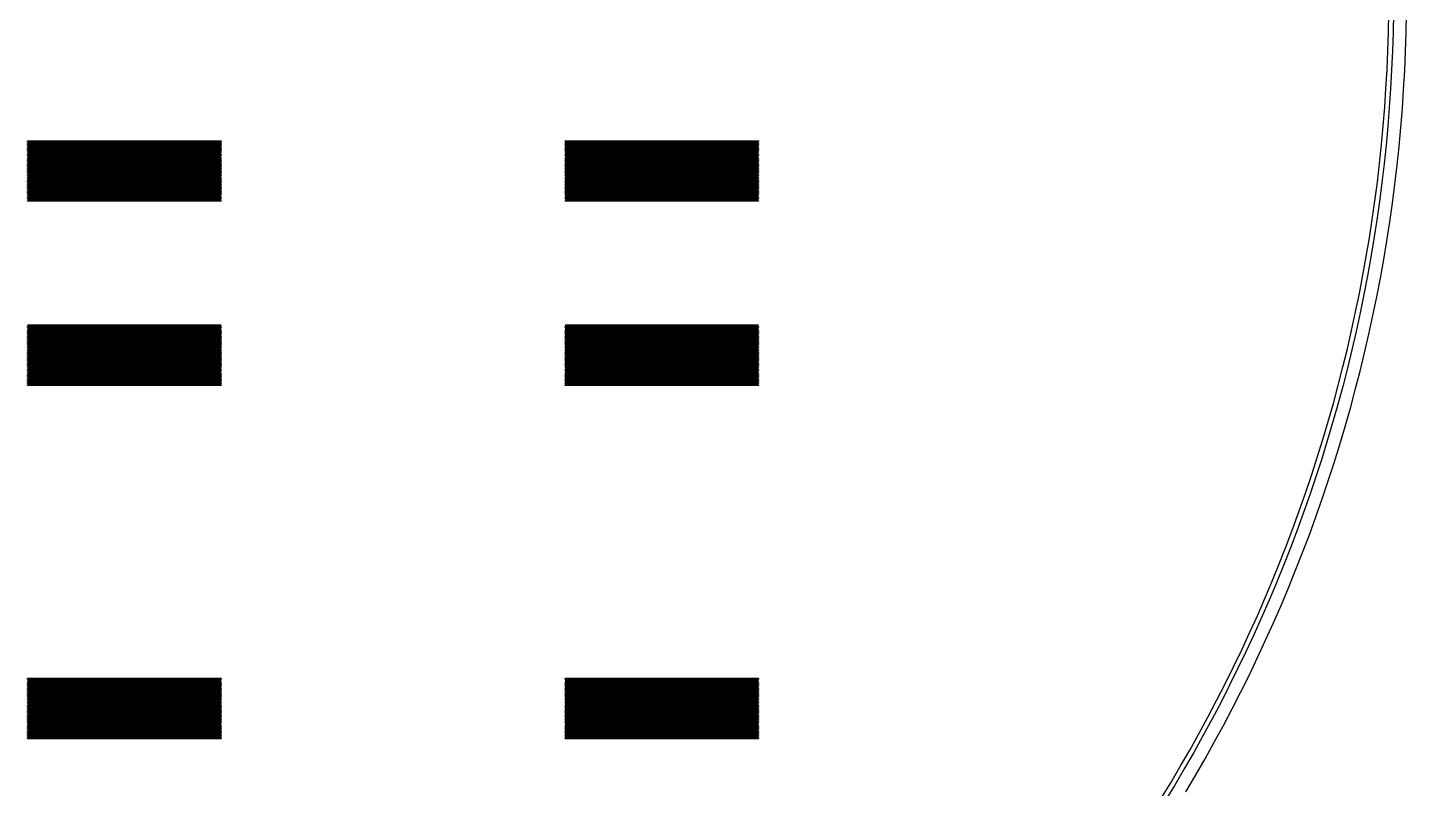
# Model space of a CAD drawing. Extents: x -16 to 83, y -18 to 83.
# Drawn here: x 37.85 to 82.75, y 6.4 to 31.17 of the extents above; entities that cross this region are included whole.
import ezdxf

# ---------------------------------------------------------------- set-up
doc = ezdxf.new("R2010")
doc.units = 0

msp = doc.modelspace()

# ---------------------------------------------------------------- linework, layer by layer
for p, q in [((82.16, 31.0248), (82.1712, 31.6373)), ((82.3212, 31.6355), (82.3099, 31.0211)), ((82.7348, 31.0107), (82.7462, 31.6303)), ((82.1412, 30.4124), (82.16, 31.0248)), ((82.3099, 31.0211), (82.2911, 30.4069)), ((82.7158, 30.3912), (82.7348, 31.0107)), ((82.1149, 29.8003), (82.1412, 30.4124)), ((82.2911, 30.4069), (82.2647, 29.7929)), ((82.6892, 29.7721), (82.7158, 30.3912)), ((82.081, 29.1886), (82.1149, 29.8003)), ((82.2647, 29.7929), (82.2308, 29.1794)), ((82.655, 29.1533), (82.6892, 29.7721)), ((82.0397, 28.5773), (82.081, 29.1886)), ((82.2308, 29.1794), (82.1893, 28.5663)), ((82.6132, 28.535), (82.655, 29.1533)), ((81.9909, 27.9666), (82.0397, 28.5773)), ((82.1893, 28.5663), (82.1404, 27.9537)), ((82.5638, 27.9172), (82.6132, 28.535)), ((81.9346, 27.3565), (81.9909, 27.9666)), ((82.1404, 27.9537), (82.0839, 27.3418)), ((82.5068, 27.3001), (82.5638, 27.9172)), ((37.85, 27.475), (37.85, 27.485)), ((37.85, 27.485), (44.15, 27.485)), ((44.15, 27.475), (37.85, 27.475)), ((37.85, 27.435), (37.85, 27.445)), ((37.85, 27.445), (44.15, 27.445)), ((44.15, 27.435), (37.85, 27.435)), ((37.85, 27.395), (37.85, 27.405)), ((37.85, 27.405), (44.15, 27.405)), ((44.15, 27.395), (37.85, 27.395)), ((44.15, 27.485), (44.15, 27.475)), ((44.15, 27.445), (44.15, 27.435)), ((44.15, 27.405), (44.15, 27.395)), ((55.35, 27.475), (55.35, 27.485)), ((55.35, 27.485), (61.65, 27.485)), ((61.65, 27.475), (55.35, 27.475)), ((55.35, 27.435), (55.35, 27.445)), ((55.35, 27.445), (61.65, 27.445)), ((61.65, 27.435), (55.35, 27.435)), ((55.35, 27.395), (55.35, 27.405)), ((55.35, 27.405), (61.65, 27.405)), ((61.65, 27.395), (55.35, 27.395)), ((61.65, 27.485), (61.65, 27.475)), ((61.65, 27.445), (61.65, 27.435)), ((61.65, 27.405), (61.65, 27.395)), ((37.85, 27.355), (37.85, 27.365)), ((37.85, 27.365), (44.15, 27.365)), ((44.15, 27.355), (37.85, 27.355)), ((37.85, 27.315), (37.85, 27.325)), ((37.85, 27.325), (44.15, 27.325)), ((44.15, 27.315), (37.85, 27.315)), ((37.85, 27.275), (37.85, 27.285)), ((37.85, 27.285), (44.15, 27.285)), ((44.15, 27.275), (37.85, 27.275)), ((37.85, 27.235), (37.85, 27.245)), ((37.85, 27.245), (44.15, 27.245)), ((44.15, 27.235), (37.85, 27.235)), ((37.85, 27.195), (37.85, 27.205)), ((37.85, 27.205), (44.15, 27.205)), ((44.15, 27.195), (37.85, 27.195)), ((37.85, 27.155), (37.85, 27.165)), ((37.85, 27.165), (44.15, 27.165)), ((44.15, 27.155), (37.85, 27.155)), ((37.85, 27.115), (37.85, 27.125)), ((37.85, 27.125), (44.15, 27.125)), ((44.15, 27.115), (37.85, 27.115)), ((37.85, 27.075), (37.85, 27.085)), ((37.85, 27.085), (44.15, 27.085)), ((44.15, 27.075), (37.85, 27.075)), ((37.85, 27.035), (37.85, 27.045)), ((37.85, 27.045), (44.15, 27.045)), ((44.15, 27.035), (37.85, 27.035)), ((37.85, 26.995), (37.85, 27.005)), ((37.85, 27.005), (44.15, 27.005)), ((44.15, 26.995), (37.85, 26.995)), ((37.85, 26.955), (37.85, 26.965)), ((37.85, 26.965), (44.15, 26.965)), ((44.15, 26.955), (37.85, 26.955)), ((44.15, 27.365), (44.15, 27.355)), ((44.15, 27.325), (44.15, 27.315)), ((44.15, 27.285), (44.15, 27.275)), ((44.15, 27.245), (44.15, 27.235)), ((44.15, 27.205), (44.15, 27.195)), ((44.15, 27.165), (44.15, 27.155)), ((44.15, 27.125), (44.15, 27.115)), ((44.15, 27.085), (44.15, 27.075)), ((44.15, 27.045), (44.15, 27.035)), ((44.15, 27.005), (44.15, 26.995)), ((44.15, 26.965), (44.15, 26.955)), ((55.35, 27.355), (55.35, 27.365)), ((55.35, 27.365), (61.65, 27.365)), ((61.65, 27.355), (55.35, 27.355)), ((55.35, 27.315), (55.35, 27.325)), ((55.35, 27.325), (61.65, 27.325)), ((61.65, 27.315), (55.35, 27.315)), ((55.35, 27.275), (55.35, 27.285)), ((55.35, 27.285), (61.65, 27.285)), ((61.65, 27.275), (55.35, 27.275)), ((55.35, 27.235), (55.35, 27.245)), ((55.35, 27.245), (61.65, 27.245)), ((61.65, 27.235), (55.35, 27.235)), ((55.35, 27.195), (55.35, 27.205)), ((55.35, 27.205), (61.65, 27.205)), ((61.65, 27.195), (55.35, 27.195)), ((55.35, 27.155), (55.35, 27.165)), ((55.35, 27.165), (61.65, 27.165)), ((61.65, 27.155), (55.35, 27.155)), ((55.35, 27.115), (55.35, 27.125)), ((55.35, 27.125), (61.65, 27.125)), ((61.65, 27.115), (55.35, 27.115)), ((55.35, 27.075), (55.35, 27.085)), ((55.35, 27.085), (61.65, 27.085)), ((61.65, 27.075), (55.35, 27.075)), ((55.35, 27.035), (55.35, 27.045)), ((55.35, 27.045), (61.65, 27.045)), ((61.65, 27.035), (55.35, 27.035)), ((55.35, 26.995), (55.35, 27.005)), ((55.35, 27.005), (61.65, 27.005)), ((61.65, 26.995), (55.35, 26.995)), ((55.35, 26.955), (55.35, 26.965)), ((55.35, 26.965), (61.65, 26.965)), ((61.65, 26.955), (55.35, 26.955)), ((61.65, 27.365), (61.65, 27.355)), ((61.65, 27.325), (61.65, 27.315)), ((61.65, 27.285), (61.65, 27.275)), ((61.65, 27.245), (61.65, 27.235)), ((61.65, 27.205), (61.65, 27.195)), ((61.65, 27.165), (61.65, 27.155)), ((61.65, 27.125), (61.65, 27.115)), ((61.65, 27.085), (61.65, 27.075)), ((61.65, 27.045), (61.65, 27.035)), ((61.65, 27.005), (61.65, 26.995)), ((61.65, 26.965), (61.65, 26.955)), ((81.8708, 26.7472), (81.9346, 27.3565)), ((82.0839, 27.3418), (82.0199, 26.7306)), ((82.4423, 26.6838), (82.5068, 27.3001)), ((37.85, 26.915), (37.85, 26.925)), ((37.85, 26.925), (44.15, 26.925)), ((44.15, 26.915), (37.85, 26.915)), ((37.85, 26.875), (37.85, 26.885)), ((37.85, 26.885), (44.15, 26.885)), ((44.15, 26.875), (37.85, 26.875)), ((37.85, 26.835), (37.85, 26.845)), ((37.85, 26.845), (44.15, 26.845)), ((44.15, 26.835), (37.85, 26.835)), ((37.85, 26.795), (37.85, 26.805)), ((37.85, 26.805), (44.15, 26.805)), ((44.15, 26.795), (37.85, 26.795)), ((37.85, 26.755), (37.85, 26.765)), ((37.85, 26.765), (44.15, 26.765)), ((44.15, 26.755), (37.85, 26.755)), ((37.85, 26.715), (37.85, 26.725)), ((37.85, 26.725), (44.15, 26.725)), ((44.15, 26.715), (37.85, 26.715)), ((37.85, 26.675), (37.85, 26.685)), ((37.85, 26.685), (44.15, 26.685)), ((44.15, 26.675), (37.85, 26.675)), ((37.85, 26.635), (37.85, 26.645)), ((37.85, 26.645), (44.15, 26.645)), ((44.15, 26.635), (37.85, 26.635)), ((37.85, 26.595), (37.85, 26.605)), ((37.85, 26.605), (44.15, 26.605)), ((44.15, 26.595), (37.85, 26.595)), ((37.85, 26.555), (37.85, 26.565)), ((37.85, 26.565), (44.15, 26.565)), ((44.15, 26.555), (37.85, 26.555)), ((37.85, 26.515), (37.85, 26.525)), ((37.85, 26.525), (44.15, 26.525)), ((44.15, 26.515), (37.85, 26.515)), ((44.15, 26.925), (44.15, 26.915)), ((44.15, 26.885), (44.15, 26.875)), ((44.15, 26.845), (44.15, 26.835)), ((44.15, 26.805), (44.15, 26.795)), ((44.15, 26.765), (44.15, 26.755)), ((44.15, 26.725), (44.15, 26.715)), ((44.15, 26.685), (44.15, 26.675)), ((44.15, 26.645), (44.15, 26.635)), ((44.15, 26.605), (44.15, 26.595)), ((44.15, 26.565), (44.15, 26.555)), ((44.15, 26.525), (44.15, 26.515)), ((55.35, 26.915), (55.35, 26.925)), ((55.35, 26.925), (61.65, 26.925)), ((61.65, 26.915), (55.35, 26.915)), ((55.35, 26.875), (55.35, 26.885)), ((55.35, 26.885), (61.65, 26.885)), ((61.65, 26.875), (55.35, 26.875)), ((55.35, 26.835), (55.35, 26.845)), ((55.35, 26.845), (61.65, 26.845)), ((61.65, 26.835), (55.35, 26.835)), ((55.35, 26.795), (55.35, 26.805)), ((55.35, 26.805), (61.65, 26.805)), ((61.65, 26.795), (55.35, 26.795)), ((55.35, 26.755), (55.35, 26.765)), ((55.35, 26.765), (61.65, 26.765)), ((61.65, 26.755), (55.35, 26.755)), ((55.35, 26.715), (55.35, 26.725)), ((55.35, 26.725), (61.65, 26.725)), ((61.65, 26.715), (55.35, 26.715)), ((55.35, 26.675), (55.35, 26.685)), ((55.35, 26.685), (61.65, 26.685)), ((61.65, 26.675), (55.35, 26.675)), ((55.35, 26.635), (55.35, 26.645)), ((55.35, 26.645), (61.65, 26.645)), ((61.65, 26.635), (55.35, 26.635)), ((55.35, 26.595), (55.35, 26.605)), ((55.35, 26.605), (61.65, 26.605)), ((61.65, 26.595), (55.35, 26.595)), ((55.35, 26.555), (55.35, 26.565)), ((55.35, 26.565), (61.65, 26.565)), ((61.65, 26.555), (55.35, 26.555)), ((55.35, 26.515), (55.35, 26.525)), ((55.35, 26.525), (61.65, 26.525)), ((61.65, 26.515), (55.35, 26.515)), ((61.65, 26.925), (61.65, 26.915)), ((61.65, 26.885), (61.65, 26.875)), ((61.65, 26.845), (61.65, 26.835)), ((61.65, 26.805), (61.65, 26.795)), ((61.65, 26.765), (61.65, 26.755)), ((61.65, 26.725), (61.65, 26.715)), ((61.65, 26.685), (61.65, 26.675)), ((61.65, 26.645), (61.65, 26.635)), ((61.65, 26.605), (61.65, 26.595)), ((61.65, 26.565), (61.65, 26.555)), ((61.65, 26.525), (61.65, 26.515)), ((81.7995, 26.1387), (81.8708, 26.7472)), ((82.0199, 26.7306), (81.9484, 26.1203)), ((82.3702, 26.0683), (82.4423, 26.6838)), ((37.85, 26.475), (37.85, 26.485)), ((37.85, 26.485), (44.15, 26.485)), ((44.15, 26.475), (37.85, 26.475)), ((37.85, 26.435), (37.85, 26.445)), ((37.85, 26.445), (44.15, 26.445)), ((44.15, 26.435), (37.85, 26.435)), ((37.85, 26.395), (37.85, 26.405)), ((37.85, 26.405), (44.15, 26.405)), ((44.15, 26.395), (37.85, 26.395)), ((37.85, 26.355), (37.85, 26.365)), ((37.85, 26.365), (44.15, 26.365)), ((44.15, 26.355), (37.85, 26.355)), ((37.85, 26.315), (37.85, 26.325)), ((37.85, 26.325), (44.15, 26.325)), ((44.15, 26.315), (37.85, 26.315)), ((37.85, 26.275), (37.85, 26.285)), ((37.85, 26.285), (44.15, 26.285)), ((44.15, 26.275), (37.85, 26.275)), ((37.85, 26.235), (37.85, 26.245)), ((37.85, 26.245), (44.15, 26.245)), ((44.15, 26.235), (37.85, 26.235)), ((37.85, 26.195), (37.85, 26.205)), ((37.85, 26.205), (44.15, 26.205)), ((44.15, 26.195), (37.85, 26.195)), ((37.85, 26.155), (37.85, 26.165)), ((37.85, 26.165), (44.15, 26.165)), ((44.15, 26.155), (37.85, 26.155)), ((37.85, 26.115), (37.85, 26.125)), ((37.85, 26.125), (44.15, 26.125)), ((44.15, 26.115), (37.85, 26.115)), ((37.85, 26.075), (37.85, 26.085)), ((37.85, 26.085), (44.15, 26.085)), ((44.15, 26.075), (37.85, 26.075)), ((37.85, 26.035), (37.85, 26.045)), ((37.85, 26.045), (44.15, 26.045)), ((44.15, 26.485), (44.15, 26.475)), ((44.15, 26.445), (44.15, 26.435)), ((44.15, 26.405), (44.15, 26.395)), ((44.15, 26.365), (44.15, 26.355)), ((44.15, 26.325), (44.15, 26.315)), ((44.15, 26.285), (44.15, 26.275)), ((44.15, 26.245), (44.15, 26.235)), ((44.15, 26.205), (44.15, 26.195)), ((44.15, 26.165), (44.15, 26.155)), ((44.15, 26.125), (44.15, 26.115)), ((44.15, 26.085), (44.15, 26.075)), ((44.15, 26.045), (44.15, 26.035)), ((55.35, 26.475), (55.35, 26.485)), ((55.35, 26.485), (61.65, 26.485)), ((61.65, 26.475), (55.35, 26.475)), ((55.35, 26.435), (55.35, 26.445)), ((55.35, 26.445), (61.65, 26.445)), ((61.65, 26.435), (55.35, 26.435)), ((55.35, 26.395), (55.35, 26.405)), ((55.35, 26.405), (61.65, 26.405)), ((61.65, 26.395), (55.35, 26.395)), ((55.35, 26.355), (55.35, 26.365)), ((55.35, 26.365), (61.65, 26.365)), ((61.65, 26.355), (55.35, 26.355)), ((55.35, 26.315), (55.35, 26.325)), ((55.35, 26.325), (61.65, 26.325)), ((61.65, 26.315), (55.35, 26.315)), ((55.35, 26.275), (55.35, 26.285)), ((55.35, 26.285), (61.65, 26.285)), ((61.65, 26.275), (55.35, 26.275)), ((55.35, 26.235), (55.35, 26.245)), ((55.35, 26.245), (61.65, 26.245)), ((61.65, 26.235), (55.35, 26.235)), ((55.35, 26.195), (55.35, 26.205)), ((55.35, 26.205), (61.65, 26.205)), ((61.65, 26.195), (55.35, 26.195)), ((55.35, 26.155), (55.35, 26.165)), ((55.35, 26.165), (61.65, 26.165)), ((61.65, 26.155), (55.35, 26.155)), ((55.35, 26.115), (55.35, 26.125)), ((55.35, 26.125), (61.65, 26.125)), ((61.65, 26.115), (55.35, 26.115)), ((55.35, 26.075), (55.35, 26.085)), ((55.35, 26.085), (61.65, 26.085)), ((61.65, 26.075), (55.35, 26.075)), ((55.35, 26.035), (55.35, 26.045)), ((55.35, 26.045), (61.65, 26.045)), ((61.65, 26.485), (61.65, 26.475)), ((61.65, 26.445), (61.65, 26.435)), ((61.65, 26.405), (61.65, 26.395)), ((61.65, 26.365), (61.65, 26.355)), ((61.65, 26.325), (61.65, 26.315)), ((61.65, 26.285), (61.65, 26.275)), ((61.65, 26.245), (61.65, 26.235)), ((61.65, 26.205), (61.65, 26.195)), ((61.65, 26.165), (61.65, 26.155)), ((61.65, 26.125), (61.65, 26.115)), ((61.65, 26.085), (61.65, 26.075)), ((61.65, 26.045), (61.65, 26.035)), ((81.7208, 25.5311), (81.7995, 26.1387)), ((81.9484, 26.1203), (81.8694, 25.5109)), ((82.2906, 25.4537), (82.3702, 26.0683)), ((44.15, 26.035), (37.85, 26.035)), ((37.85, 25.995), (37.85, 26.005)), ((37.85, 26.005), (44.15, 26.005)), ((44.15, 25.995), (37.85, 25.995)), ((37.85, 25.955), (37.85, 25.965)), ((37.85, 25.965), (44.15, 25.965)), ((44.15, 25.955), (37.85, 25.955)), ((37.85, 25.915), (37.85, 25.925)), ((37.85, 25.925), (44.15, 25.925)), ((44.15, 25.915), (37.85, 25.915)), ((37.85, 25.875), (37.85, 25.885)), ((37.85, 25.885), (44.15, 25.885)), ((44.15, 25.875), (37.85, 25.875)), ((37.85, 25.835), (37.85, 25.845)), ((37.85, 25.845), (44.15, 25.845)), ((44.15, 25.835), (37.85, 25.835)), ((37.85, 25.795), (37.85, 25.805)), ((37.85, 25.805), (44.15, 25.805)), ((44.15, 25.795), (37.85, 25.795)), ((37.85, 25.755), (37.85, 25.765)), ((37.85, 25.765), (44.15, 25.765)), ((44.15, 25.755), (37.85, 25.755)), ((37.85, 25.715), (37.85, 25.725)), ((37.85, 25.725), (44.15, 25.725)), ((44.15, 25.715), (37.85, 25.715)), ((37.85, 25.675), (37.85, 25.685)), ((37.85, 25.685), (44.15, 25.685)), ((44.15, 25.675), (37.85, 25.675)), ((37.85, 25.635), (37.85, 25.645)), ((37.85, 25.645), (44.15, 25.645)), ((44.15, 25.635), (37.85, 25.635)), ((37.85, 25.595), (37.85, 25.605)), ((37.85, 25.605), (44.15, 25.605)), ((44.15, 25.595), (37.85, 25.595)), ((44.15, 26.005), (44.15, 25.995)), ((44.15, 25.965), (44.15, 25.955)), ((44.15, 25.925), (44.15, 25.915)), ((44.15, 25.885), (44.15, 25.875)), ((44.15, 25.845), (44.15, 25.835)), ((44.15, 25.805), (44.15, 25.795)), ((44.15, 25.765), (44.15, 25.755)), ((44.15, 25.725), (44.15, 25.715)), ((44.15, 25.685), (44.15, 25.675)), ((44.15, 25.645), (44.15, 25.635)), ((44.15, 25.605), (44.15, 25.595)), ((61.65, 26.035), (55.35, 26.035)), ((55.35, 25.995), (55.35, 26.005)), ((55.35, 26.005), (61.65, 26.005)), ((61.65, 25.995), (55.35, 25.995)), ((55.35, 25.955), (55.35, 25.965)), ((55.35, 25.965), (61.65, 25.965)), ((61.65, 25.955), (55.35, 25.955)), ((55.35, 25.915), (55.35, 25.925)), ((55.35, 25.925), (61.65, 25.925)), ((61.65, 25.915), (55.35, 25.915)), ((55.35, 25.875), (55.35, 25.885)), ((55.35, 25.885), (61.65, 25.885)), ((61.65, 25.875), (55.35, 25.875)), ((55.35, 25.835), (55.35, 25.845)), ((55.35, 25.845), (61.65, 25.845)), ((61.65, 25.835), (55.35, 25.835)), ((55.35, 25.795), (55.35, 25.805)), ((55.35, 25.805), (61.65, 25.805)), ((61.65, 25.795), (55.35, 25.795)), ((55.35, 25.755), (55.35, 25.765)), ((55.35, 25.765), (61.65, 25.765)), ((61.65, 25.755), (55.35, 25.755)), ((55.35, 25.715), (55.35, 25.725)), ((55.35, 25.725), (61.65, 25.725)), ((61.65, 25.715), (55.35, 25.715)), ((55.35, 25.675), (55.35, 25.685)), ((55.35, 25.685), (61.65, 25.685)), ((61.65, 25.675), (55.35, 25.675)), ((55.35, 25.635), (55.35, 25.645)), ((55.35, 25.645), (61.65, 25.645)), ((61.65, 25.635), (55.35, 25.635)), ((55.35, 25.595), (55.35, 25.605)), ((55.35, 25.605), (61.65, 25.605)), ((61.65, 25.595), (55.35, 25.595)), ((61.65, 26.005), (61.65, 25.995)), ((61.65, 25.965), (61.65, 25.955)), ((61.65, 25.925), (61.65, 25.915)), ((61.65, 25.885), (61.65, 25.875)), ((61.65, 25.845), (61.65, 25.835)), ((61.65, 25.805), (61.65, 25.795)), ((61.65, 25.765), (61.65, 25.755)), ((61.65, 25.725), (61.65, 25.715)), ((61.65, 25.685), (61.65, 25.675)), ((61.65, 25.645), (61.65, 25.635)), ((61.65, 25.605), (61.65, 25.595)), ((37.85, 25.555), (37.85, 25.565)), ((37.85, 25.565), (44.15, 25.565)), ((44.15, 25.555), (37.85, 25.555)), ((37.85, 25.515), (37.85, 25.525)), ((37.85, 25.525), (44.15, 25.525)), ((44.15, 25.515), (37.85, 25.515)), ((44.15, 25.565), (44.15, 25.555)), ((44.15, 25.525), (44.15, 25.515)), ((55.35, 25.555), (55.35, 25.565)), ((55.35, 25.565), (61.65, 25.565)), ((61.65, 25.555), (55.35, 25.555)), ((55.35, 25.515), (55.35, 25.525)), ((55.35, 25.525), (61.65, 25.525)), ((61.65, 25.515), (55.35, 25.515)), ((61.65, 25.565), (61.65, 25.555)), ((61.65, 25.525), (61.65, 25.515)), ((81.6346, 24.9245), (81.7208, 25.5311)), ((81.8694, 25.5109), (81.783, 24.9025)), ((82.2034, 24.8401), (82.2906, 25.4537)), ((81.541, 24.319), (81.6346, 24.9245)), ((81.783, 24.9025), (81.6891, 24.2952)), ((82.1087, 24.2277), (82.2034, 24.8401)), ((81.44, 23.7147), (81.541, 24.319)), ((81.6891, 24.2952), (81.5878, 23.6891)), ((82.0065, 23.6164), (82.1087, 24.2277)), ((81.3315, 23.1117), (81.44, 23.7147)), ((81.5878, 23.6891), (81.479, 23.0843)), ((81.8968, 23.0065), (82.0065, 23.6164)), ((81.2157, 22.5101), (81.3315, 23.1117)), ((81.479, 23.0843), (81.3628, 22.4809)), ((81.7796, 22.3979), (81.8968, 23.0065)), ((81.0925, 21.91), (81.2157, 22.5101)), ((81.3628, 22.4809), (81.2392, 21.8789)), ((81.655, 21.7909), (81.7796, 22.3979)), ((80.9619, 21.3114), (81.0925, 21.91)), ((81.2392, 21.8789), (81.1083, 21.2785)), ((81.5229, 21.1854), (81.655, 21.7909)), ((37.85, 21.475), (37.85, 21.485)), ((37.85, 21.485), (44.15, 21.485)), ((44.15, 21.475), (37.85, 21.475)), ((37.85, 21.435), (37.85, 21.445)), ((37.85, 21.445), (44.15, 21.445)), ((44.15, 21.435), (37.85, 21.435)), ((37.85, 21.395), (37.85, 21.405)), ((37.85, 21.405), (44.15, 21.405)), ((44.15, 21.395), (37.85, 21.395)), ((37.85, 21.355), (37.85, 21.365)), ((37.85, 21.365), (44.15, 21.365)), ((44.15, 21.355), (37.85, 21.355)), ((37.85, 21.315), (37.85, 21.325)), ((37.85, 21.325), (44.15, 21.325)), ((44.15, 21.315), (37.85, 21.315)), ((37.85, 21.275), (37.85, 21.285)), ((37.85, 21.285), (44.15, 21.285)), ((44.15, 21.275), (37.85, 21.275)), ((37.85, 21.235), (37.85, 21.245)), ((37.85, 21.245), (44.15, 21.245)), ((44.15, 21.235), (37.85, 21.235)), ((37.85, 21.195), (37.85, 21.205)), ((37.85, 21.205), (44.15, 21.205)), ((44.15, 21.195), (37.85, 21.195)), ((37.85, 21.155), (37.85, 21.165)), ((37.85, 21.165), (44.15, 21.165)), ((44.15, 21.155), (37.85, 21.155)), ((37.85, 21.115), (37.85, 21.125)), ((37.85, 21.125), (44.15, 21.125)), ((44.15, 21.115), (37.85, 21.115)), ((44.15, 21.485), (44.15, 21.475)), ((44.15, 21.445), (44.15, 21.435)), ((44.15, 21.405), (44.15, 21.395)), ((44.15, 21.365), (44.15, 21.355)), ((44.15, 21.325), (44.15, 21.315)), ((44.15, 21.285), (44.15, 21.275)), ((44.15, 21.245), (44.15, 21.235)), ((44.15, 21.205), (44.15, 21.195)), ((44.15, 21.165), (44.15, 21.155)), ((44.15, 21.125), (44.15, 21.115)), ((55.35, 21.475), (55.35, 21.485)), ((55.35, 21.485), (61.65, 21.485)), ((61.65, 21.475), (55.35, 21.475)), ((55.35, 21.435), (55.35, 21.445)), ((55.35, 21.445), (61.65, 21.445)), ((61.65, 21.435), (55.35, 21.435)), ((55.35, 21.395), (55.35, 21.405)), ((55.35, 21.405), (61.65, 21.405)), ((61.65, 21.395), (55.35, 21.395)), ((55.35, 21.355), (55.35, 21.365)), ((55.35, 21.365), (61.65, 21.365)), ((61.65, 21.355), (55.35, 21.355)), ((55.35, 21.315), (55.35, 21.325)), ((55.35, 21.325), (61.65, 21.325)), ((61.65, 21.315), (55.35, 21.315)), ((55.35, 21.275), (55.35, 21.285)), ((55.35, 21.285), (61.65, 21.285)), ((61.65, 21.275), (55.35, 21.275)), ((55.35, 21.235), (55.35, 21.245)), ((55.35, 21.245), (61.65, 21.245)), ((61.65, 21.235), (55.35, 21.235)), ((55.35, 21.195), (55.35, 21.205)), ((55.35, 21.205), (61.65, 21.205)), ((61.65, 21.195), (55.35, 21.195)), ((55.35, 21.155), (55.35, 21.165)), ((55.35, 21.165), (61.65, 21.165)), ((61.65, 21.155), (55.35, 21.155)), ((55.35, 21.115), (55.35, 21.125)), ((55.35, 21.125), (61.65, 21.125)), ((61.65, 21.115), (55.35, 21.115)), ((61.65, 21.485), (61.65, 21.475)), ((61.65, 21.445), (61.65, 21.435)), ((61.65, 21.405), (61.65, 21.395)), ((61.65, 21.365), (61.65, 21.355)), ((61.65, 21.325), (61.65, 21.315)), ((61.65, 21.285), (61.65, 21.275)), ((61.65, 21.245), (61.65, 21.235)), ((61.65, 21.205), (61.65, 21.195)), ((61.65, 21.165), (61.65, 21.155)), ((61.65, 21.125), (61.65, 21.115)), ((80.824, 20.7144), (80.9619, 21.3114)), ((81.1083, 21.2785), (80.97, 20.6798)), ((81.3835, 20.5816), (81.5229, 21.1854)), ((37.85, 21.075), (37.85, 21.085)), ((37.85, 21.085), (44.15, 21.085)), ((44.15, 21.075), (37.85, 21.075)), ((37.85, 21.035), (37.85, 21.045)), ((37.85, 21.045), (44.15, 21.045)), ((44.15, 21.035), (37.85, 21.035)), ((37.85, 20.995), (37.85, 21.005)), ((37.85, 21.005), (44.15, 21.005)), ((44.15, 20.995), (37.85, 20.995)), ((37.85, 20.955), (37.85, 20.965)), ((37.85, 20.965), (44.15, 20.965)), ((44.15, 20.955), (37.85, 20.955)), ((37.85, 20.915), (37.85, 20.925)), ((37.85, 20.925), (44.15, 20.925)), ((44.15, 20.915), (37.85, 20.915)), ((37.85, 20.875), (37.85, 20.885)), ((37.85, 20.885), (44.15, 20.885)), ((44.15, 20.875), (37.85, 20.875)), ((37.85, 20.835), (37.85, 20.845)), ((37.85, 20.845), (44.15, 20.845)), ((44.15, 20.835), (37.85, 20.835)), ((37.85, 20.795), (37.85, 20.805)), ((37.85, 20.805), (44.15, 20.805)), ((44.15, 20.795), (37.85, 20.795)), ((37.85, 20.755), (37.85, 20.765)), ((37.85, 20.765), (44.15, 20.765)), ((44.15, 20.755), (37.85, 20.755)), ((37.85, 20.715), (37.85, 20.725)), ((37.85, 20.725), (44.15, 20.725)), ((44.15, 20.715), (37.85, 20.715)), ((37.85, 20.675), (37.85, 20.685)), ((37.85, 20.685), (44.15, 20.685)), ((44.15, 20.675), (37.85, 20.675)), ((44.15, 21.085), (44.15, 21.075)), ((44.15, 21.045), (44.15, 21.035)), ((44.15, 21.005), (44.15, 20.995)), ((44.15, 20.965), (44.15, 20.955)), ((44.15, 20.925), (44.15, 20.915)), ((44.15, 20.885), (44.15, 20.875)), ((44.15, 20.845), (44.15, 20.835)), ((44.15, 20.805), (44.15, 20.795)), ((44.15, 20.765), (44.15, 20.755)), ((44.15, 20.725), (44.15, 20.715)), ((44.15, 20.685), (44.15, 20.675)), ((55.35, 21.075), (55.35, 21.085)), ((55.35, 21.085), (61.65, 21.085)), ((61.65, 21.075), (55.35, 21.075)), ((55.35, 21.035), (55.35, 21.045)), ((55.35, 21.045), (61.65, 21.045)), ((61.65, 21.035), (55.35, 21.035)), ((55.35, 20.995), (55.35, 21.005)), ((55.35, 21.005), (61.65, 21.005)), ((61.65, 20.995), (55.35, 20.995)), ((55.35, 20.955), (55.35, 20.965)), ((55.35, 20.965), (61.65, 20.965)), ((61.65, 20.955), (55.35, 20.955)), ((55.35, 20.915), (55.35, 20.925)), ((55.35, 20.925), (61.65, 20.925)), ((61.65, 20.915), (55.35, 20.915)), ((55.35, 20.875), (55.35, 20.885)), ((55.35, 20.885), (61.65, 20.885)), ((61.65, 20.875), (55.35, 20.875)), ((55.35, 20.835), (55.35, 20.845)), ((55.35, 20.845), (61.65, 20.845)), ((61.65, 20.835), (55.35, 20.835)), ((55.35, 20.795), (55.35, 20.805)), ((55.35, 20.805), (61.65, 20.805)), ((61.65, 20.795), (55.35, 20.795)), ((55.35, 20.755), (55.35, 20.765)), ((55.35, 20.765), (61.65, 20.765)), ((61.65, 20.755), (55.35, 20.755)), ((55.35, 20.715), (55.35, 20.725)), ((55.35, 20.725), (61.65, 20.725)), ((61.65, 20.715), (55.35, 20.715)), ((55.35, 20.675), (55.35, 20.685)), ((55.35, 20.685), (61.65, 20.685)), ((61.65, 20.675), (55.35, 20.675)), ((61.65, 21.085), (61.65, 21.075)), ((61.65, 21.045), (61.65, 21.035)), ((61.65, 21.005), (61.65, 20.995)), ((61.65, 20.965), (61.65, 20.955)), ((61.65, 20.925), (61.65, 20.915)), ((61.65, 20.885), (61.65, 20.875)), ((61.65, 20.845), (61.65, 20.835)), ((61.65, 20.805), (61.65, 20.795)), ((61.65, 20.765), (61.65, 20.755)), ((61.65, 20.725), (61.65, 20.715)), ((61.65, 20.685), (61.65, 20.675)), ((80.6788, 20.1192), (80.824, 20.7144)), ((80.97, 20.6798), (80.8243, 20.0828)), ((37.85, 20.635), (37.85, 20.645)), ((37.85, 20.645), (44.15, 20.645)), ((44.15, 20.635), (37.85, 20.635)), ((37.85, 20.595), (37.85, 20.605)), ((37.85, 20.605), (44.15, 20.605)), ((44.15, 20.595), (37.85, 20.595)), ((37.85, 20.555), (37.85, 20.565)), ((37.85, 20.565), (44.15, 20.565)), ((44.15, 20.555), (37.85, 20.555)), ((37.85, 20.515), (37.85, 20.525)), ((37.85, 20.525), (44.15, 20.525)), ((44.15, 20.515), (37.85, 20.515)), ((37.85, 20.475), (37.85, 20.485)), ((37.85, 20.485), (44.15, 20.485)), ((44.15, 20.475), (37.85, 20.475)), ((37.85, 20.435), (37.85, 20.445)), ((37.85, 20.445), (44.15, 20.445)), ((44.15, 20.435), (37.85, 20.435)), ((37.85, 20.395), (37.85, 20.405)), ((37.85, 20.405), (44.15, 20.405)), ((44.15, 20.395), (37.85, 20.395)), ((37.85, 20.355), (37.85, 20.365)), ((37.85, 20.365), (44.15, 20.365)), ((44.15, 20.355), (37.85, 20.355)), ((37.85, 20.315), (37.85, 20.325)), ((37.85, 20.325), (44.15, 20.325)), ((44.15, 20.315), (37.85, 20.315)), ((37.85, 20.275), (37.85, 20.285)), ((37.85, 20.285), (44.15, 20.285)), ((44.15, 20.275), (37.85, 20.275)), ((37.85, 20.235), (37.85, 20.245)), ((37.85, 20.245), (44.15, 20.245)), ((44.15, 20.235), (37.85, 20.235)), ((37.85, 20.195), (37.85, 20.205)), ((37.85, 20.205), (44.15, 20.205)), ((44.15, 20.645), (44.15, 20.635)), ((44.15, 20.605), (44.15, 20.595)), ((44.15, 20.565), (44.15, 20.555)), ((44.15, 20.525), (44.15, 20.515)), ((44.15, 20.485), (44.15, 20.475)), ((44.15, 20.445), (44.15, 20.435)), ((44.15, 20.405), (44.15, 20.395)), ((44.15, 20.365), (44.15, 20.355)), ((44.15, 20.325), (44.15, 20.315)), ((44.15, 20.285), (44.15, 20.275)), ((44.15, 20.245), (44.15, 20.235)), ((44.15, 20.205), (44.15, 20.195)), ((55.35, 20.635), (55.35, 20.645)), ((55.35, 20.645), (61.65, 20.645)), ((61.65, 20.635), (55.35, 20.635)), ((55.35, 20.595), (55.35, 20.605)), ((55.35, 20.605), (61.65, 20.605)), ((61.65, 20.595), (55.35, 20.595)), ((55.35, 20.555), (55.35, 20.565)), ((55.35, 20.565), (61.65, 20.565)), ((61.65, 20.555), (55.35, 20.555)), ((55.35, 20.515), (55.35, 20.525)), ((55.35, 20.525), (61.65, 20.525)), ((61.65, 20.515), (55.35, 20.515)), ((55.35, 20.475), (55.35, 20.485)), ((55.35, 20.485), (61.65, 20.485)), ((61.65, 20.475), (55.35, 20.475)), ((55.35, 20.435), (55.35, 20.445)), ((55.35, 20.445), (61.65, 20.445)), ((61.65, 20.435), (55.35, 20.435)), ((55.35, 20.395), (55.35, 20.405)), ((55.35, 20.405), (61.65, 20.405)), ((61.65, 20.395), (55.35, 20.395)), ((55.35, 20.355), (55.35, 20.365)), ((55.35, 20.365), (61.65, 20.365)), ((61.65, 20.355), (55.35, 20.355)), ((55.35, 20.315), (55.35, 20.325)), ((55.35, 20.325), (61.65, 20.325)), ((61.65, 20.315), (55.35, 20.315)), ((55.35, 20.275), (55.35, 20.285)), ((55.35, 20.285), (61.65, 20.285)), ((61.65, 20.275), (55.35, 20.275)), ((55.35, 20.235), (55.35, 20.245)), ((55.35, 20.245), (61.65, 20.245)), ((61.65, 20.235), (55.35, 20.235)), ((55.35, 20.195), (55.35, 20.205)), ((55.35, 20.205), (61.65, 20.205)), ((61.65, 20.645), (61.65, 20.635)), ((61.65, 20.605), (61.65, 20.595)), ((61.65, 20.565), (61.65, 20.555)), ((61.65, 20.525), (61.65, 20.515)), ((61.65, 20.485), (61.65, 20.475)), ((61.65, 20.445), (61.65, 20.435)), ((61.65, 20.405), (61.65, 20.395)), ((61.65, 20.365), (61.65, 20.355)), ((61.65, 20.325), (61.65, 20.315)), ((61.65, 20.285), (61.65, 20.275)), ((61.65, 20.245), (61.65, 20.235)), ((61.65, 20.205), (61.65, 20.195)), ((81.2366, 19.9795), (81.3835, 20.5816)), ((44.15, 20.195), (37.85, 20.195)), ((37.85, 20.155), (37.85, 20.165)), ((37.85, 20.165), (44.15, 20.165)), ((44.15, 20.155), (37.85, 20.155)), ((37.85, 20.115), (37.85, 20.125)), ((37.85, 20.125), (44.15, 20.125)), ((44.15, 20.115), (37.85, 20.115)), ((37.85, 20.075), (37.85, 20.085)), ((37.85, 20.085), (44.15, 20.085)), ((44.15, 20.075), (37.85, 20.075)), ((37.85, 20.035), (37.85, 20.045)), ((37.85, 20.045), (44.15, 20.045)), ((44.15, 20.035), (37.85, 20.035)), ((37.85, 19.995), (37.85, 20.005)), ((37.85, 20.005), (44.15, 20.005)), ((44.15, 19.995), (37.85, 19.995)), ((37.85, 19.955), (37.85, 19.965)), ((37.85, 19.965), (44.15, 19.965)), ((44.15, 19.955), (37.85, 19.955)), ((37.85, 19.915), (37.85, 19.925)), ((37.85, 19.925), (44.15, 19.925)), ((44.15, 19.915), (37.85, 19.915)), ((37.85, 19.875), (37.85, 19.885)), ((37.85, 19.885), (44.15, 19.885)), ((44.15, 19.875), (37.85, 19.875)), ((37.85, 19.835), (37.85, 19.845)), ((37.85, 19.845), (44.15, 19.845)), ((44.15, 19.835), (37.85, 19.835)), ((37.85, 19.795), (37.85, 19.805)), ((37.85, 19.805), (44.15, 19.805)), ((44.15, 19.795), (37.85, 19.795)), ((37.85, 19.755), (37.85, 19.765)), ((37.85, 19.765), (44.15, 19.765)), ((44.15, 19.755), (37.85, 19.755)), ((44.15, 20.165), (44.15, 20.155)), ((44.15, 20.125), (44.15, 20.115)), ((44.15, 20.085), (44.15, 20.075)), ((44.15, 20.045), (44.15, 20.035)), ((44.15, 20.005), (44.15, 19.995)), ((44.15, 19.965), (44.15, 19.955)), ((44.15, 19.925), (44.15, 19.915)), ((44.15, 19.885), (44.15, 19.875)), ((44.15, 19.845), (44.15, 19.835)), ((44.15, 19.805), (44.15, 19.795)), ((44.15, 19.765), (44.15, 19.755)), ((61.65, 20.195), (55.35, 20.195)), ((55.35, 20.155), (55.35, 20.165)), ((55.35, 20.165), (61.65, 20.165)), ((61.65, 20.155), (55.35, 20.155)), ((55.35, 20.115), (55.35, 20.125)), ((55.35, 20.125), (61.65, 20.125)), ((61.65, 20.115), (55.35, 20.115)), ((55.35, 20.075), (55.35, 20.085)), ((55.35, 20.085), (61.65, 20.085)), ((61.65, 20.075), (55.35, 20.075)), ((55.35, 20.035), (55.35, 20.045)), ((55.35, 20.045), (61.65, 20.045)), ((61.65, 20.035), (55.35, 20.035)), ((55.35, 19.995), (55.35, 20.005)), ((55.35, 20.005), (61.65, 20.005)), ((61.65, 19.995), (55.35, 19.995)), ((55.35, 19.955), (55.35, 19.965)), ((55.35, 19.965), (61.65, 19.965)), ((61.65, 19.955), (55.35, 19.955)), ((55.35, 19.915), (55.35, 19.925)), ((55.35, 19.925), (61.65, 19.925)), ((61.65, 19.915), (55.35, 19.915)), ((55.35, 19.875), (55.35, 19.885)), ((55.35, 19.885), (61.65, 19.885)), ((61.65, 19.875), (55.35, 19.875)), ((55.35, 19.835), (55.35, 19.845)), ((55.35, 19.845), (61.65, 19.845)), ((61.65, 19.835), (55.35, 19.835)), ((55.35, 19.795), (55.35, 19.805)), ((55.35, 19.805), (61.65, 19.805)), ((61.65, 19.795), (55.35, 19.795)), ((55.35, 19.755), (55.35, 19.765)), ((55.35, 19.765), (61.65, 19.765)), ((61.65, 19.755), (55.35, 19.755)), ((61.65, 20.165), (61.65, 20.155)), ((61.65, 20.125), (61.65, 20.115)), ((61.65, 20.085), (61.65, 20.075)), ((61.65, 20.045), (61.65, 20.035)), ((61.65, 20.005), (61.65, 19.995)), ((61.65, 19.965), (61.65, 19.955)), ((61.65, 19.925), (61.65, 19.915)), ((61.65, 19.885), (61.65, 19.875)), ((61.65, 19.845), (61.65, 19.835)), ((61.65, 19.805), (61.65, 19.795)), ((61.65, 19.765), (61.65, 19.755)), ((80.5263, 19.5258), (80.6788, 20.1192)), ((80.8243, 20.0828), (80.6713, 19.4876)), ((81.0823, 19.3793), (81.2366, 19.9795)), ((37.85, 19.715), (37.85, 19.725)), ((37.85, 19.725), (44.15, 19.725)), ((44.15, 19.715), (37.85, 19.715)), ((37.85, 19.675), (37.85, 19.685)), ((37.85, 19.685), (44.15, 19.685)), ((44.15, 19.675), (37.85, 19.675)), ((37.85, 19.635), (37.85, 19.645)), ((37.85, 19.645), (44.15, 19.645)), ((44.15, 19.635), (37.85, 19.635)), ((37.85, 19.595), (37.85, 19.605)), ((37.85, 19.605), (44.15, 19.605)), ((44.15, 19.595), (37.85, 19.595)), ((37.85, 19.555), (37.85, 19.565)), ((37.85, 19.565), (44.15, 19.565)), ((44.15, 19.555), (37.85, 19.555)), ((37.85, 19.515), (37.85, 19.525)), ((37.85, 19.525), (44.15, 19.525)), ((44.15, 19.515), (37.85, 19.515)), ((44.15, 19.725), (44.15, 19.715)), ((44.15, 19.685), (44.15, 19.675)), ((44.15, 19.645), (44.15, 19.635)), ((44.15, 19.605), (44.15, 19.595)), ((44.15, 19.565), (44.15, 19.555)), ((44.15, 19.525), (44.15, 19.515)), ((55.35, 19.715), (55.35, 19.725)), ((55.35, 19.725), (61.65, 19.725)), ((61.65, 19.715), (55.35, 19.715)), ((55.35, 19.675), (55.35, 19.685)), ((55.35, 19.685), (61.65, 19.685)), ((61.65, 19.675), (55.35, 19.675)), ((55.35, 19.635), (55.35, 19.645)), ((55.35, 19.645), (61.65, 19.645)), ((61.65, 19.635), (55.35, 19.635)), ((55.35, 19.595), (55.35, 19.605)), ((55.35, 19.605), (61.65, 19.605)), ((61.65, 19.595), (55.35, 19.595)), ((55.35, 19.555), (55.35, 19.565)), ((55.35, 19.565), (61.65, 19.565)), ((61.65, 19.555), (55.35, 19.555)), ((55.35, 19.515), (55.35, 19.525)), ((55.35, 19.525), (61.65, 19.525)), ((61.65, 19.515), (55.35, 19.515)), ((61.65, 19.725), (61.65, 19.715)), ((61.65, 19.685), (61.65, 19.675)), ((61.65, 19.645), (61.65, 19.635)), ((61.65, 19.605), (61.65, 19.595)), ((61.65, 19.565), (61.65, 19.555)), ((61.65, 19.525), (61.65, 19.515)), ((80.3665, 18.9344), (80.5263, 19.5258)), ((80.6713, 19.4876), (80.5111, 18.8944)), ((80.9207, 18.781), (81.0823, 19.3793)), ((80.1995, 18.3449), (80.3665, 18.9344)), ((80.5111, 18.8944), (80.3436, 18.3031)), ((80.7517, 18.1848), (80.9207, 18.781)), ((80.0252, 17.7575), (80.1995, 18.3449)), ((80.3436, 18.3031), (80.1688, 17.714)), ((80.5755, 17.5906), (80.7517, 18.1848)), ((79.8438, 17.1724), (80.0252, 17.7575)), ((80.1688, 17.714), (79.9868, 17.1271)), ((80.392, 16.9987), (80.5755, 17.5906)), ((79.6552, 16.5894), (79.8438, 17.1724)), ((79.9868, 17.1271), (79.7976, 16.5424)), ((80.2012, 16.4091), (80.392, 16.9987)), ((79.4594, 16.0089), (79.6552, 16.5894)), ((79.7976, 16.5424), (79.6013, 15.9601)), ((80.0032, 15.8218), (80.2012, 16.4091)), ((79.2566, 15.4308), (79.4594, 16.0089)), ((79.6013, 15.9601), (79.3978, 15.3802)), ((79.798, 15.2371), (80.0032, 15.8218)), ((79.0466, 14.8552), (79.2566, 15.4308)), ((79.3978, 15.3802), (79.1872, 14.8029)), ((78.8297, 14.2822), (79.0466, 14.8552)), ((79.5856, 14.6549), (79.798, 15.2371)), ((79.1872, 14.8029), (78.9696, 14.2283)), ((79.3661, 14.0753), (79.5856, 14.6549)), ((78.6057, 13.712), (78.8297, 14.2822)), ((78.9696, 14.2283), (78.7449, 13.6563)), ((79.1396, 13.4985), (79.3661, 14.0753)), ((78.3747, 13.1445), (78.6057, 13.712)), ((78.7449, 13.6563), (78.5133, 13.0871)), ((78.9059, 12.9245), (79.1396, 13.4985)), ((78.1367, 12.58), (78.3747, 13.1445)), ((78.5133, 13.0871), (78.2746, 12.5209)), ((77.8919, 12.0183), (78.1367, 12.58)), ((78.6652, 12.3534), (78.9059, 12.9245)), ((78.2746, 12.5209), (78.0291, 11.9576)), ((78.4176, 11.7853), (78.6652, 12.3534)), ((77.6402, 11.4598), (77.8919, 12.0183)), ((78.0291, 11.9576), (77.7766, 11.3973)), ((78.163, 11.2203), (78.4176, 11.7853)), ((77.3817, 10.9043), (77.6402, 11.4598)), ((77.7766, 11.3973), (77.5173, 10.8402)), ((77.1163, 10.3521), (77.3817, 10.9043)), ((77.5173, 10.8402), (77.2511, 10.2863)), ((77.9015, 10.6585), (78.163, 11.2203)), ((76.8442, 9.80316), (77.1163, 10.3521)), ((77.6331, 10.0999), (77.9015, 10.6585)), ((37.85, 9.97499), (37.85, 9.98499)), ((37.85, 9.98499), (44.15, 9.98499)), ((44.15, 9.97499), (37.85, 9.97499)), ((37.85, 9.935), (37.85, 9.94499)), ((37.85, 9.94499), (44.15, 9.94499)), ((44.15, 9.935), (37.85, 9.935)), ((37.85, 9.89499), (37.85, 9.905)), ((37.85, 9.905), (44.15, 9.905)), ((44.15, 9.89499), (37.85, 9.89499)), ((44.15, 9.98499), (44.15, 9.97499)), ((44.15, 9.94499), (44.15, 9.935)), ((44.15, 9.905), (44.15, 9.89499)), ((55.35, 9.97499), (55.35, 9.98499)), ((55.35, 9.98499), (61.65, 9.98499)), ((61.65, 9.97499), (55.35, 9.97499)), ((55.35, 9.935), (55.35, 9.94499)), ((55.35, 9.94499), (61.65, 9.94499)), ((61.65, 9.935), (55.35, 9.935)), ((55.35, 9.89499), (55.35, 9.905)), ((55.35, 9.905), (61.65, 9.905)), ((61.65, 9.89499), (55.35, 9.89499)), ((61.65, 9.98499), (61.65, 9.97499)), ((61.65, 9.94499), (61.65, 9.935)), ((61.65, 9.905), (61.65, 9.89499)), ((77.2511, 10.2863), (76.9782, 9.73572)), ((77.3578, 9.54463), (77.6331, 10.0999)), ((37.85, 9.855), (37.85, 9.86499)), ((37.85, 9.86499), (44.15, 9.86499)), ((44.15, 9.855), (37.85, 9.855)), ((37.85, 9.81499), (37.85, 9.825)), ((37.85, 9.825), (44.15, 9.825)), ((44.15, 9.81499), (37.85, 9.81499)), ((37.85, 9.77499), (37.85, 9.78499)), ((37.85, 9.78499), (44.15, 9.78499)), ((44.15, 9.77499), (37.85, 9.77499)), ((37.85, 9.73499), (37.85, 9.745)), ((37.85, 9.745), (44.15, 9.745)), ((44.15, 9.73499), (37.85, 9.73499)), ((37.85, 9.69499), (37.85, 9.70499)), ((37.85, 9.70499), (44.15, 9.70499)), ((44.15, 9.69499), (37.85, 9.69499)), ((37.85, 9.655), (37.85, 9.66499)), ((37.85, 9.66499), (44.15, 9.66499)), ((44.15, 9.655), (37.85, 9.655)), ((37.85, 9.61499), (37.85, 9.625)), ((37.85, 9.625), (44.15, 9.625)), ((44.15, 9.61499), (37.85, 9.61499)), ((37.85, 9.575), (37.85, 9.58499)), ((37.85, 9.58499), (44.15, 9.58499)), ((44.15, 9.575), (37.85, 9.575)), ((37.85, 9.53499), (37.85, 9.545)), ((37.85, 9.545), (44.15, 9.545)), ((44.15, 9.53499), (37.85, 9.53499)), ((37.85, 9.495), (37.85, 9.50499)), ((37.85, 9.50499), (44.15, 9.50499)), ((44.15, 9.495), (37.85, 9.495)), ((37.85, 9.45499), (37.85, 9.465)), ((37.85, 9.465), (44.15, 9.465)), ((44.15, 9.45499), (37.85, 9.45499)), ((44.15, 9.86499), (44.15, 9.855)), ((44.15, 9.825), (44.15, 9.81499)), ((44.15, 9.78499), (44.15, 9.77499)), ((44.15, 9.745), (44.15, 9.73499)), ((44.15, 9.70499), (44.15, 9.69499)), ((44.15, 9.66499), (44.15, 9.655)), ((44.15, 9.625), (44.15, 9.61499)), ((44.15, 9.58499), (44.15, 9.575)), ((44.15, 9.545), (44.15, 9.53499)), ((44.15, 9.50499), (44.15, 9.495)), ((44.15, 9.465), (44.15, 9.45499)), ((55.35, 9.855), (55.35, 9.86499)), ((55.35, 9.86499), (61.65, 9.86499)), ((61.65, 9.855), (55.35, 9.855)), ((55.35, 9.81499), (55.35, 9.825)), ((55.35, 9.825), (61.65, 9.825)), ((61.65, 9.81499), (55.35, 9.81499)), ((55.35, 9.77499), (55.35, 9.78499)), ((55.35, 9.78499), (61.65, 9.78499)), ((61.65, 9.77499), (55.35, 9.77499)), ((55.35, 9.73499), (55.35, 9.745)), ((55.35, 9.745), (61.65, 9.745)), ((61.65, 9.73499), (55.35, 9.73499)), ((55.35, 9.69499), (55.35, 9.70499)), ((55.35, 9.70499), (61.65, 9.70499)), ((61.65, 9.69499), (55.35, 9.69499)), ((55.35, 9.655), (55.35, 9.66499)), ((55.35, 9.66499), (61.65, 9.66499)), ((61.65, 9.655), (55.35, 9.655)), ((55.35, 9.61499), (55.35, 9.625)), ((55.35, 9.625), (61.65, 9.625)), ((61.65, 9.61499), (55.35, 9.61499)), ((55.35, 9.575), (55.35, 9.58499)), ((55.35, 9.58499), (61.65, 9.58499)), ((61.65, 9.575), (55.35, 9.575)), ((55.35, 9.53499), (55.35, 9.545)), ((55.35, 9.545), (61.65, 9.545)), ((61.65, 9.53499), (55.35, 9.53499)), ((55.35, 9.495), (55.35, 9.50499)), ((55.35, 9.50499), (61.65, 9.50499)), ((61.65, 9.495), (55.35, 9.495)), ((55.35, 9.45499), (55.35, 9.465)), ((55.35, 9.465), (61.65, 9.465)), ((61.65, 9.45499), (55.35, 9.45499)), ((61.65, 9.86499), (61.65, 9.855)), ((61.65, 9.825), (61.65, 9.81499)), ((61.65, 9.78499), (61.65, 9.77499)), ((61.65, 9.745), (61.65, 9.73499)), ((61.65, 9.70499), (61.65, 9.69499)), ((61.65, 9.66499), (61.65, 9.655)), ((61.65, 9.625), (61.65, 9.61499)), ((61.65, 9.58499), (61.65, 9.575)), ((61.65, 9.545), (61.65, 9.53499)), ((61.65, 9.50499), (61.65, 9.495)), ((61.65, 9.465), (61.65, 9.45499)), ((76.5654, 9.25761), (76.8442, 9.80316)), ((76.9782, 9.73572), (76.6985, 9.18854)), ((77.0758, 8.9928), (77.3578, 9.54463)), ((37.85, 9.41499), (37.85, 9.42499)), ((37.85, 9.42499), (44.15, 9.42499)), ((44.15, 9.41499), (37.85, 9.41499)), ((37.85, 9.375), (37.85, 9.38499)), ((37.85, 9.38499), (44.15, 9.38499)), ((44.15, 9.375), (37.85, 9.375)), ((37.85, 9.33499), (37.85, 9.34499)), ((37.85, 9.34499), (44.15, 9.34499)), ((44.15, 9.33499), (37.85, 9.33499)), ((37.85, 9.295), (37.85, 9.30499)), ((37.85, 9.30499), (44.15, 9.30499)), ((44.15, 9.295), (37.85, 9.295)), ((37.85, 9.25499), (37.85, 9.265)), ((37.85, 9.265), (44.15, 9.265)), ((44.15, 9.25499), (37.85, 9.25499)), ((37.85, 9.215), (37.85, 9.22499)), ((37.85, 9.22499), (44.15, 9.22499)), ((44.15, 9.215), (37.85, 9.215)), ((37.85, 9.17499), (37.85, 9.185)), ((37.85, 9.185), (44.15, 9.185)), ((44.15, 9.17499), (37.85, 9.17499)), ((37.85, 9.13499), (37.85, 9.14499)), ((37.85, 9.14499), (44.15, 9.14499)), ((44.15, 9.13499), (37.85, 9.13499)), ((37.85, 9.09499), (37.85, 9.105)), ((37.85, 9.105), (44.15, 9.105)), ((44.15, 9.09499), (37.85, 9.09499)), ((37.85, 9.05499), (37.85, 9.06499)), ((37.85, 9.06499), (44.15, 9.06499)), ((44.15, 9.05499), (37.85, 9.05499)), ((37.85, 9.015), (37.85, 9.02499)), ((37.85, 9.02499), (44.15, 9.02499)), ((44.15, 9.015), (37.85, 9.015)), ((37.85, 8.97501), (37.85, 8.985)), ((37.85, 8.985), (44.15, 8.985)), ((44.15, 9.42499), (44.15, 9.41499)), ((44.15, 9.38499), (44.15, 9.375)), ((44.15, 9.34499), (44.15, 9.33499)), ((44.15, 9.30499), (44.15, 9.295)), ((44.15, 9.265), (44.15, 9.25499)), ((44.15, 9.22499), (44.15, 9.215)), ((44.15, 9.185), (44.15, 9.17499)), ((44.15, 9.14499), (44.15, 9.13499)), ((44.15, 9.105), (44.15, 9.09499)), ((44.15, 9.06499), (44.15, 9.05499)), ((44.15, 9.02499), (44.15, 9.015)), ((44.15, 8.985), (44.15, 8.97501)), ((55.35, 9.41499), (55.35, 9.42499)), ((55.35, 9.42499), (61.65, 9.42499)), ((61.65, 9.41499), (55.35, 9.41499)), ((55.35, 9.375), (55.35, 9.38499)), ((55.35, 9.38499), (61.65, 9.38499)), ((61.65, 9.375), (55.35, 9.375)), ((55.35, 9.33499), (55.35, 9.34499)), ((55.35, 9.34499), (61.65, 9.34499)), ((61.65, 9.33499), (55.35, 9.33499)), ((55.35, 9.295), (55.35, 9.30499)), ((55.35, 9.30499), (61.65, 9.30499)), ((61.65, 9.295), (55.35, 9.295)), ((55.35, 9.25499), (55.35, 9.265)), ((55.35, 9.265), (61.65, 9.265)), ((61.65, 9.25499), (55.35, 9.25499)), ((55.35, 9.215), (55.35, 9.22499)), ((55.35, 9.22499), (61.65, 9.22499)), ((61.65, 9.215), (55.35, 9.215)), ((55.35, 9.17499), (55.35, 9.185)), ((55.35, 9.185), (61.65, 9.185)), ((61.65, 9.17499), (55.35, 9.17499)), ((55.35, 9.13499), (55.35, 9.14499)), ((55.35, 9.14499), (61.65, 9.14499)), ((61.65, 9.13499), (55.35, 9.13499)), ((55.35, 9.09499), (55.35, 9.105)), ((55.35, 9.105), (61.65, 9.105)), ((61.65, 9.09499), (55.35, 9.09499)), ((55.35, 9.05499), (55.35, 9.06499)), ((55.35, 9.06499), (61.65, 9.06499)), ((61.65, 9.05499), (55.35, 9.05499)), ((55.35, 9.015), (55.35, 9.02499)), ((55.35, 9.02499), (61.65, 9.02499)), ((61.65, 9.015), (55.35, 9.015)), ((55.35, 8.97501), (55.35, 8.985)), ((55.35, 8.985), (61.65, 8.985)), ((61.65, 9.42499), (61.65, 9.41499)), ((61.65, 9.38499), (61.65, 9.375)), ((61.65, 9.34499), (61.65, 9.33499)), ((61.65, 9.30499), (61.65, 9.295)), ((61.65, 9.265), (61.65, 9.25499)), ((61.65, 9.22499), (61.65, 9.215)), ((61.65, 9.185), (61.65, 9.17499)), ((61.65, 9.14499), (61.65, 9.13499)), ((61.65, 9.105), (61.65, 9.09499)), ((61.65, 9.06499), (61.65, 9.05499)), ((61.65, 9.02499), (61.65, 9.015)), ((61.65, 8.985), (61.65, 8.97501)), ((76.2799, 8.71553), (76.5654, 9.25761)), ((76.6985, 9.18854), (76.4122, 8.64482)), ((76.787, 8.44447), (77.0758, 8.9928)), ((44.15, 8.97501), (37.85, 8.97501)), ((37.85, 8.93501), (37.85, 8.94501)), ((37.85, 8.94501), (44.15, 8.94501)), ((44.15, 8.93501), (37.85, 8.93501)), ((37.85, 8.895), (37.85, 8.90501)), ((37.85, 8.90501), (44.15, 8.90501)), ((44.15, 8.895), (37.85, 8.895)), ((37.85, 8.85501), (37.85, 8.86501)), ((37.85, 8.86501), (44.15, 8.86501)), ((44.15, 8.85501), (37.85, 8.85501)), ((37.85, 8.815), (37.85, 8.82501)), ((37.85, 8.82501), (44.15, 8.82501)), ((44.15, 8.815), (37.85, 8.815)), ((37.85, 8.77501), (37.85, 8.785)), ((37.85, 8.785), (44.15, 8.785)), ((44.15, 8.77501), (37.85, 8.77501)), ((37.85, 8.735), (37.85, 8.74501)), ((37.85, 8.74501), (44.15, 8.74501)), ((44.15, 8.735), (37.85, 8.735)), ((37.85, 8.69501), (37.85, 8.705)), ((37.85, 8.705), (44.15, 8.705)), ((44.15, 8.69501), (37.85, 8.69501)), ((37.85, 8.65501), (37.85, 8.66501)), ((37.85, 8.66501), (44.15, 8.66501)), ((44.15, 8.65501), (37.85, 8.65501)), ((37.85, 8.61501), (37.85, 8.625)), ((37.85, 8.625), (44.15, 8.625)), ((44.15, 8.61501), (37.85, 8.61501)), ((37.85, 8.57501), (37.85, 8.58501)), ((37.85, 8.58501), (44.15, 8.58501)), ((44.15, 8.57501), (37.85, 8.57501)), ((37.85, 8.535), (37.85, 8.54501)), ((37.85, 8.54501), (44.15, 8.54501)), ((44.15, 8.535), (37.85, 8.535)), ((44.15, 8.94501), (44.15, 8.93501)), ((44.15, 8.90501), (44.15, 8.895)), ((44.15, 8.86501), (44.15, 8.85501)), ((44.15, 8.82501), (44.15, 8.815)), ((44.15, 8.785), (44.15, 8.77501)), ((44.15, 8.74501), (44.15, 8.735)), ((44.15, 8.705), (44.15, 8.69501)), ((44.15, 8.66501), (44.15, 8.65501)), ((44.15, 8.625), (44.15, 8.61501)), ((44.15, 8.58501), (44.15, 8.57501)), ((44.15, 8.54501), (44.15, 8.535)), ((61.65, 8.97501), (55.35, 8.97501)), ((55.35, 8.93501), (55.35, 8.94501)), ((55.35, 8.94501), (61.65, 8.94501)), ((61.65, 8.93501), (55.35, 8.93501)), ((55.35, 8.895), (55.35, 8.90501)), ((55.35, 8.90501), (61.65, 8.90501)), ((61.65, 8.895), (55.35, 8.895)), ((55.35, 8.85501), (55.35, 8.86501)), ((55.35, 8.86501), (61.65, 8.86501)), ((61.65, 8.85501), (55.35, 8.85501)), ((55.35, 8.815), (55.35, 8.82501)), ((55.35, 8.82501), (61.65, 8.82501)), ((61.65, 8.815), (55.35, 8.815)), ((55.35, 8.77501), (55.35, 8.785)), ((55.35, 8.785), (61.65, 8.785)), ((61.65, 8.77501), (55.35, 8.77501)), ((55.35, 8.735), (55.35, 8.74501)), ((55.35, 8.74501), (61.65, 8.74501)), ((61.65, 8.735), (55.35, 8.735)), ((55.35, 8.69501), (55.35, 8.705)), ((55.35, 8.705), (61.65, 8.705)), ((61.65, 8.69501), (55.35, 8.69501)), ((55.35, 8.65501), (55.35, 8.66501)), ((55.35, 8.66501), (61.65, 8.66501)), ((61.65, 8.65501), (55.35, 8.65501)), ((55.35, 8.61501), (55.35, 8.625)), ((55.35, 8.625), (61.65, 8.625)), ((61.65, 8.61501), (55.35, 8.61501)), ((55.35, 8.57501), (55.35, 8.58501)), ((55.35, 8.58501), (61.65, 8.58501)), ((61.65, 8.57501), (55.35, 8.57501)), ((55.35, 8.535), (55.35, 8.54501)), ((55.35, 8.54501), (61.65, 8.54501)), ((61.65, 8.535), (55.35, 8.535)), ((61.65, 8.94501), (61.65, 8.93501)), ((61.65, 8.90501), (61.65, 8.895)), ((61.65, 8.86501), (61.65, 8.85501)), ((61.65, 8.82501), (61.65, 8.815)), ((61.65, 8.785), (61.65, 8.77501)), ((61.65, 8.74501), (61.65, 8.735)), ((61.65, 8.705), (61.65, 8.69501)), ((61.65, 8.66501), (61.65, 8.65501)), ((61.65, 8.625), (61.65, 8.61501)), ((61.65, 8.58501), (61.65, 8.57501)), ((61.65, 8.54501), (61.65, 8.535)), ((75.9878, 8.17699), (76.2799, 8.71553)), ((76.4122, 8.64482), (76.1192, 8.10466)), ((37.85, 8.49501), (37.85, 8.505)), ((37.85, 8.505), (44.15, 8.505)), ((44.15, 8.49501), (37.85, 8.49501)), ((37.85, 8.455), (37.85, 8.46501)), ((37.85, 8.46501), (44.15, 8.46501)), ((44.15, 8.455), (37.85, 8.455)), ((37.85, 8.41501), (37.85, 8.425)), ((37.85, 8.425), (44.15, 8.425)), ((44.15, 8.41501), (37.85, 8.41501)), ((37.85, 8.375), (37.85, 8.38501)), ((37.85, 8.38501), (44.15, 8.38501)), ((44.15, 8.375), (37.85, 8.375)), ((37.85, 8.33501), (37.85, 8.345)), ((37.85, 8.345), (44.15, 8.345)), ((44.15, 8.33501), (37.85, 8.33501)), ((37.85, 8.29501), (37.85, 8.30501)), ((37.85, 8.30501), (44.15, 8.30501)), ((44.15, 8.29501), (37.85, 8.29501)), ((37.85, 8.255), (37.85, 8.26501)), ((37.85, 8.26501), (44.15, 8.26501)), ((44.15, 8.255), (37.85, 8.255)), ((37.85, 8.21501), (37.85, 8.22501)), ((37.85, 8.22501), (44.15, 8.22501)), ((44.15, 8.21501), (37.85, 8.21501)), ((37.85, 8.175), (37.85, 8.18501)), ((37.85, 8.18501), (44.15, 8.18501)), ((44.15, 8.175), (37.85, 8.175)), ((37.85, 8.13501), (37.85, 8.145)), ((37.85, 8.145), (44.15, 8.145)), ((44.15, 8.13501), (37.85, 8.13501)), ((37.85, 8.095), (37.85, 8.10501)), ((37.85, 8.10501), (44.15, 8.10501)), ((44.15, 8.095), (37.85, 8.095)), ((44.15, 8.505), (44.15, 8.49501)), ((44.15, 8.46501), (44.15, 8.455)), ((44.15, 8.425), (44.15, 8.41501)), ((44.15, 8.38501), (44.15, 8.375)), ((44.15, 8.345), (44.15, 8.33501)), ((44.15, 8.30501), (44.15, 8.29501)), ((44.15, 8.26501), (44.15, 8.255)), ((44.15, 8.22501), (44.15, 8.21501)), ((44.15, 8.18501), (44.15, 8.175)), ((44.15, 8.145), (44.15, 8.13501)), ((44.15, 8.10501), (44.15, 8.095)), ((55.35, 8.49501), (55.35, 8.505)), ((55.35, 8.505), (61.65, 8.505)), ((61.65, 8.49501), (55.35, 8.49501)), ((55.35, 8.455), (55.35, 8.46501)), ((55.35, 8.46501), (61.65, 8.46501)), ((61.65, 8.455), (55.35, 8.455)), ((55.35, 8.41501), (55.35, 8.425)), ((55.35, 8.425), (61.65, 8.425)), ((61.65, 8.41501), (55.35, 8.41501)), ((55.35, 8.375), (55.35, 8.38501)), ((55.35, 8.38501), (61.65, 8.38501)), ((61.65, 8.375), (55.35, 8.375)), ((55.35, 8.33501), (55.35, 8.345)), ((55.35, 8.345), (61.65, 8.345)), ((61.65, 8.33501), (55.35, 8.33501)), ((55.35, 8.29501), (55.35, 8.30501)), ((55.35, 8.30501), (61.65, 8.30501)), ((61.65, 8.29501), (55.35, 8.29501)), ((55.35, 8.255), (55.35, 8.26501)), ((55.35, 8.26501), (61.65, 8.26501)), ((61.65, 8.255), (55.35, 8.255)), ((55.35, 8.21501), (55.35, 8.22501)), ((55.35, 8.22501), (61.65, 8.22501)), ((61.65, 8.21501), (55.35, 8.21501)), ((55.35, 8.175), (55.35, 8.18501)), ((55.35, 8.18501), (61.65, 8.18501)), ((61.65, 8.175), (55.35, 8.175)), ((55.35, 8.13501), (55.35, 8.145)), ((55.35, 8.145), (61.65, 8.145)), ((61.65, 8.13501), (55.35, 8.13501)), ((55.35, 8.095), (55.35, 8.10501)), ((55.35, 8.10501), (61.65, 8.10501)), ((61.65, 8.095), (55.35, 8.095)), ((61.65, 8.505), (61.65, 8.49501)), ((61.65, 8.46501), (61.65, 8.455)), ((61.65, 8.425), (61.65, 8.41501)), ((61.65, 8.38501), (61.65, 8.375)), ((61.65, 8.345), (61.65, 8.33501)), ((61.65, 8.30501), (61.65, 8.29501)), ((61.65, 8.26501), (61.65, 8.255)), ((61.65, 8.22501), (61.65, 8.21501)), ((61.65, 8.18501), (61.65, 8.175)), ((61.65, 8.145), (61.65, 8.13501)), ((61.65, 8.10501), (61.65, 8.095)), ((75.6891, 7.64206), (75.9878, 8.17699)), ((76.1192, 8.10466), (75.8196, 7.56813)), ((76.4915, 7.89972), (76.787, 8.44447)), ((37.85, 8.05501), (37.85, 8.065)), ((37.85, 8.065), (44.15, 8.065)), ((44.15, 8.05501), (37.85, 8.05501)), ((37.85, 8.01501), (37.85, 8.02501)), ((37.85, 8.02501), (44.15, 8.02501)), ((44.15, 8.01501), (37.85, 8.01501)), ((44.15, 8.065), (44.15, 8.05501)), ((44.15, 8.02501), (44.15, 8.01501)), ((55.35, 8.05501), (55.35, 8.065)), ((55.35, 8.065), (61.65, 8.065)), ((61.65, 8.05501), (55.35, 8.05501)), ((55.35, 8.01501), (55.35, 8.02501)), ((55.35, 8.02501), (61.65, 8.02501)), ((61.65, 8.01501), (55.35, 8.01501)), ((61.65, 8.065), (61.65, 8.05501)), ((61.65, 8.02501), (61.65, 8.01501)), ((75.3838, 7.11086), (75.6891, 7.64206)), ((76.1894, 7.35864), (76.4915, 7.89972)), ((75.8196, 7.56813), (75.5134, 7.03532)), ((75.8806, 6.82132), (76.1894, 7.35864)), ((75.0721, 6.58342), (75.3838, 7.11086)), ((75.5134, 7.03532), (75.2008, 6.50632)), ((75.5653, 6.28781), (75.8806, 6.82132)), ((74.7539, 6.05986), (75.0721, 6.58342)), ((75.2008, 6.50632), (74.8816, 5.98119))]:
    msp.add_line(p, q)

doc.saveas('drawing.dxf')
